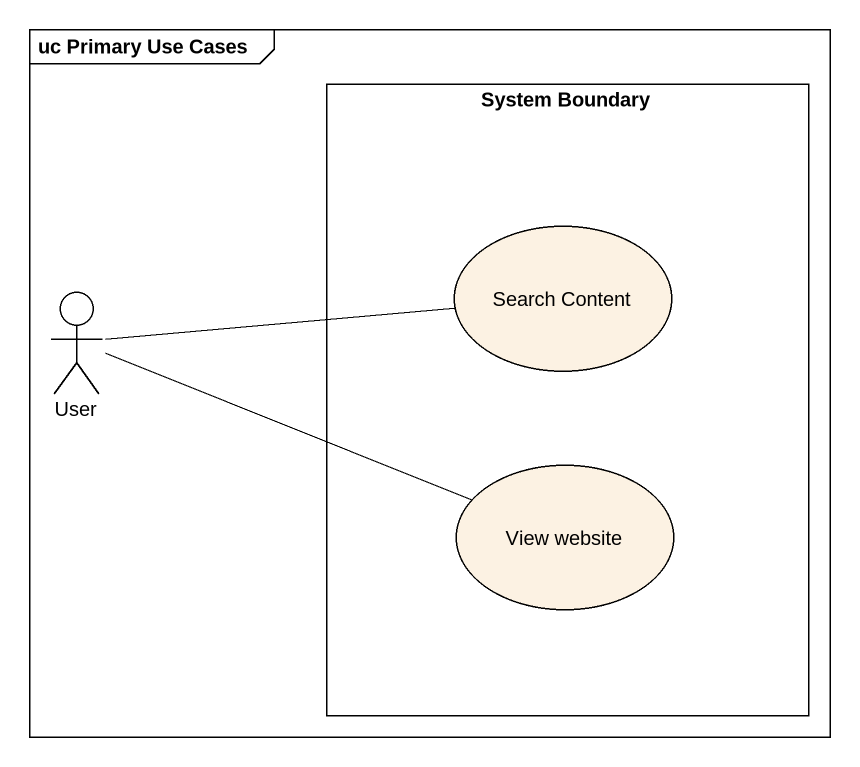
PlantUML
@startuml
mainframe uc Primary Use Cases
rectangle "System Boundary" as System_Boundary {
  usecase "Search Content" as Search_Content
  usecase "View website" as View_website
}
actor User
User -right- Search_Content
User -right- View_website
@enduml
